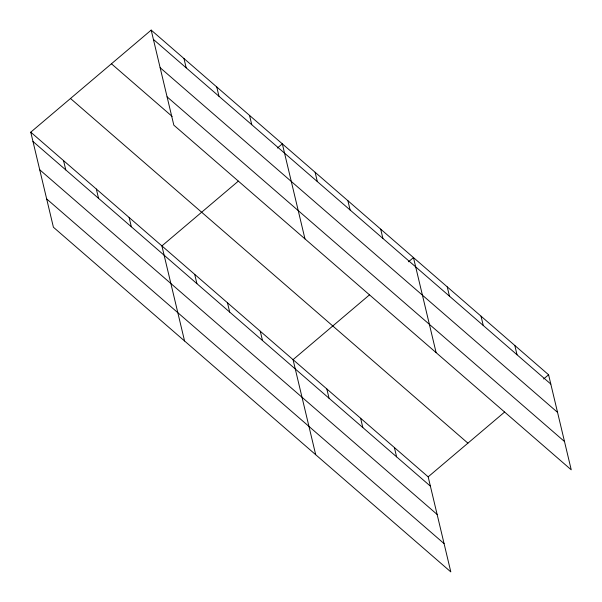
<?xml version="1.0" encoding="UTF-8"?>
<svg xmlns="http://www.w3.org/2000/svg" width="602" height="602" viewBox="0 0 602 602"><rect width="100%" height="100%" fill="white"/><g stroke="black" fill="none" stroke-linecap="round" stroke-linejoin="round"><path stroke-width="0.9" d="M30.762 132.177L428.172 476.844L450.815 571.9L53.412 227.232L30.762 132.177L151.185 30.1L548.588 374.768L571.238 469.823L173.827 125.156L151.185 30.1M238.354 181.119L161.908 245.917L184.558 340.973M277.364 148.047L282.33 143.84L304.973 238.896M369.5 294.852L293.054 359.657L315.696 454.713M408.502 261.787L413.469 257.581L436.119 352.637M428.172 476.844L504.619 412.039M543.621 378.974L548.588 374.768M153.397 39.401L550.807 384.061M160.14 67.702L557.55 412.362M167.085 96.854L564.495 441.522M111.445 63.789L172.134 116.419M70.502 98.495L467.912 443.155M32.982 141.478L430.385 486.145M39.724 169.779L437.127 514.447M46.67 198.938L444.073 543.598M514.808 345.465L517.028 354.766M481.028 316.17L483.248 325.471M447.248 286.876L449.468 296.176M380.682 229.144L382.902 238.445M347.903 200.707L350.116 210.008M394.393 447.549L396.605 456.85M315.117 172.277L317.329 181.571M360.613 418.247L362.825 427.548M326.833 388.952L329.046 398.253M249.544 115.403L251.756 124.704M216.758 86.966L218.97 96.267M260.267 331.22L262.48 340.521M183.971 58.537L186.184 67.838M227.481 302.791L229.693 312.084M194.694 274.354L196.907 283.655M129.121 217.48L131.341 226.781M96.335 189.051L98.555 198.351M63.549 160.614L65.769 169.915"/></g></svg>
